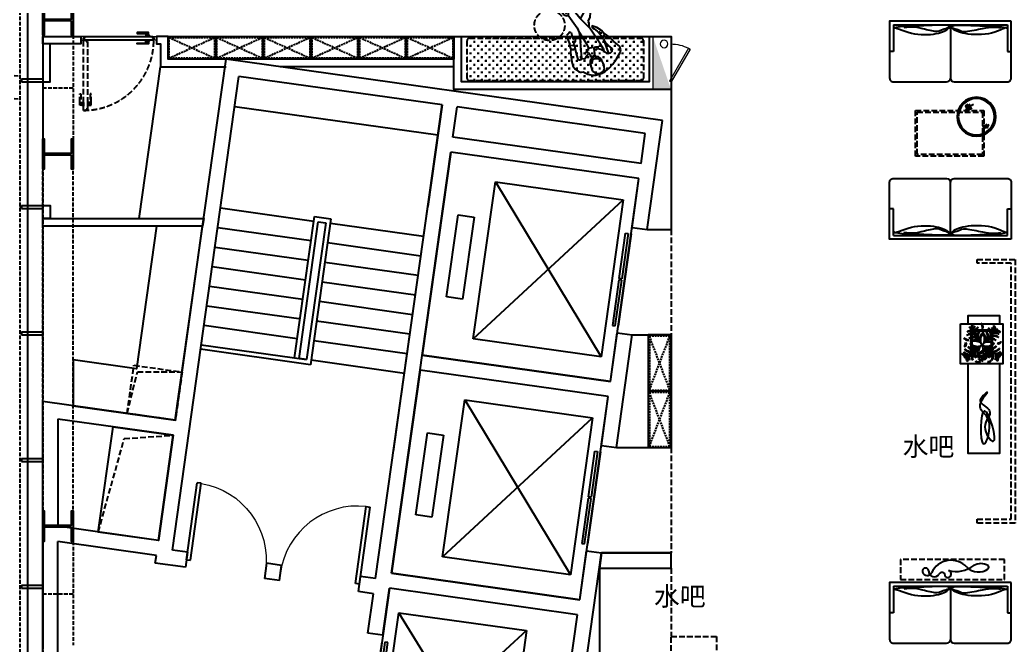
# Model space of a CAD drawing. Header units: millimetres. Extents: x 285006 to 3037698, y -2820855 to 192241.
# Drawn here: x 848456 to 861556, y 102392 to 110625 of the extents above; entities that cross this region are included whole.
import ezdxf
from ezdxf.enums import TextEntityAlignment as Align
from ezdxf.xclip import XClip

# ---------------------------------------------------------------- set-up
doc = ezdxf.new("R2010")
doc.units = ezdxf.units.MM
doc.header["$XCLIPFRAME"] = 2
for name, pattern in [('1#C-6F$0$CONTINOUS', [0]), ('1#C-6F$0$DASHED2', [0.375, 0.25, -0.125]), ('DASH', [0.35, 0.25, -0.1])]:
    doc.linetypes.add(name, pattern=pattern)
for name, color, linetype in [('1#C-6F$0$0-XREF', 7, 'Continuous'), ('1#C-6F$0$A-FLOR-STRS', 13, 'Continuous'), ('1#C-6F$0$A-WALL', 2, 'Continuous'), ('1#C-6F$0$S-W-BEAMLINE', 4, '1#C-6F$0$DASHED2'), ('4玻璃幕墙', 1, 'Continuous'), ('6铝型材', 8, 'Continuous'), ('___', 4, 'Continuous'), ('__附着_A10-J_KJ_2_B_28F_SEN22M3I_设计区$0$A_WALL_BRIK(砌块墙)', 190, 'Continuous'), ('BS-LIFT', 14, 'Continuous'), ('BS-SHORT CABINET', 30, 'Continuous'), ('BS-STAIR', 30, 'Continuous'), ('COLUMN', 160, 'Continuous'), ('DOOR', 60, 'Continuous'), ('DOOR--02', 8, 'Continuous'), ('DS-FINISH', 20, 'Continuous'), ('DS-NOTES', 8, 'Continuous'), ('FF-FIXT--02', 8, 'DASH'), ('FF-FURN', 51, 'Continuous'), ('FF-Plants', 86, 'Continuous'), ('FF-TEXT', 50, 'Continuous'), ('FF1-固定家具(落地、到顶)', 30, 'Continuous'), ('KP5.00 Level 5 Keyplan$0$IFF-ART', 120, 'Continuous'), ('P-活动家具', 51, 'Continuous'), ('WALL', 255, 'Continuous'), ('WALL-地台', 8, 'Continuous')]:
    doc.layers.add(name, color=color, linetype=linetype)
for name, color, linetype, lineweight in [('1#C-6F$0$0XG-X', 1, 'Continuous', 18), ('WALL-1C-6F-1$0$A-WALL-GLAZ', 142, 'Continuous', 18), ('板边洞口-1C-6F$0$A-HOLE', 5, 'Continuous', 25)]:
    doc.layers.add(name, color=color, linetype=linetype, lineweight=lineweight)
doc.styles.add('DIA', font='')
doc.styles.get('DIA').set_extended_font_data('SimSun')

# ---------------------------------------------------------------- blocks, each defined once
blk = doc.blocks.new('1#C-6F$0$$0$A$C613054A8')
for p, q in [((0, 50), (0, 2750)), ((0, 2750), (2500, 2750)), ((2500, 2750), (2500, 50)), ((635, 2444), (635, 356)), ((635, 2444), (2335, 356)), ((635, 356), (2335, 2444)), ((2335, 2444), (635, 2444)), ((2335, 356), (2335, 2444)), ((2424, 1409), (2424, 2014)), ((2424, 2014), (2462, 2014)), ((2462, 2014), (2462, 1409)), ((2500, 786), (2500, 2014)), ((210, 1945), (210, 855)), ((422, 1945), (210, 1945)), ((422, 855), (422, 1945)), ((2462, 1409), (2424, 1409)), ((2424, 1391), (2424, 786)), ((2462, 1391), (2424, 1391)), ((2462, 786), (2462, 1391)), ((210, 855), (422, 855)), ((2424, 786), (2462, 786)), ((635, 356), (2335, 356)), ((2500, 50), (0, 50))]:
    blk.add_line(p, q)
blk = doc.blocks.new('1#C-6F$0$A$C613054A8')
for p, q in [((0, 0), (0, 2650)), ((0, 2650), (2500, 2650)), ((2500, 2650), (2500, 0)), ((635, 2349), (635, 301)), ((635, 2349), (2335, 301)), ((635, 301), (2335, 2349)), ((2335, 2349), (635, 2349)), ((2335, 301), (2335, 2349)), ((210, 1870), (210, 780)), ((422, 1870), (210, 1870)), ((422, 780), (422, 1870)), ((2424, 1334), (2424, 1939)), ((2424, 1939), (2462, 1939)), ((2462, 1939), (2462, 1334)), ((2500, 711), (2500, 1939)), ((2462, 1334), (2424, 1334)), ((2424, 1316), (2424, 711)), ((2462, 1316), (2424, 1316)), ((2462, 711), (2462, 1316)), ((210, 780), (422, 780)), ((2424, 711), (2462, 711)), ((635, 301), (2335, 301)), ((2500, 0), (0, 0))]:
    blk.add_line(p, q)
blk = doc.blocks.new('WALL-1C-6F-1$0$mullion_____')
at = {"layer": '6铝型材'}
for p, q in [((-36798, -1713), (-36798, -1433)), ((-36798, -1433), (-36758, -1433)), ((-36758, -1713), (-36758, -1433)), ((-36798, -1713), (-36758, -1713)), ((-36778, -1713), (-36778, -1733))]:
    blk.add_line(p, q, dxfattribs=at)
blk = doc.blocks.new('WALL-1C-6F-1')
at = {"layer": '4玻璃幕墙'}
blk.add_line((98374985, 18822923), (98374985, 18796566), dxfattribs=at)
at = {"layer": 'WALL-地台', "linetype": 'DASH', "ltscale": 200}
for p, q in [((98374885, 18823023), (98374885, 18796546)), ((98375185, 18822723), (98375185, 18796566))]:
    blk.add_line(p, q, dxfattribs=at)
for points in [[(98353235, 18814639), (98374885, 18811596)], [(98353235, 18814336), (98374885, 18811293)]]:
    blk.add_lwpolyline(points, dxfattribs=at)
at = {"layer": 'WALL-1C-6F-1$0$A-WALL-GLAZ', "lineweight": -3, "rotation": 269.9999995734953}
for p in [(98376618, 18774763), (98376618, 18773097), (98376618, 18771431), (98376618, 18769765), (98376618, 18768098)]:
    blk.add_blockref('WALL-1C-6F-1$0$mullion_____', p, dxfattribs=at)
blk = doc.blocks.new('1#C-6F$0$$TCHSYS$DOOR2D')
for p, q in [((0.45, 0.975), (0.5, 0.975)), ((0.45, 0), (0.45, 0.975)), ((0.5, 0), (0.5, 0.975)), ((0.5, 0), (0.45, 0))]:
    blk.add_line(p, q)
at = {"lineweight": 13}
blk.add_arc((0.475, 0), 0.975, 91.4693, 180, dxfattribs=at)
blk = doc.blocks.new('1#C-6F$0$单出口带卷盘消火栓')
at = {"layer": '1#C-6F$0$0XG-X'}
for p, q in [((368866, -61966), (368866, -61726)), ((368866, -61726), (369566, -61726)), ((369566, -61966), (369566, -61726)), ((369021, -62195), (369454, -61945)), ((369466, -61966), (369454, -61945)), ((368866, -61966), (368966, -61966)), ((368966, -61966), (369466, -61966)), ((369033, -62216), (369466, -61966)), ((369466, -61966), (369566, -61966)), ((369021, -62195), (369034, -62216))]:
    blk.add_line(p, q, dxfattribs=at)
blk.add_circle((368965, -61874), 50, dxfattribs=at)
blk.add_arc((369466, -61966), 500, 180, 207.134, dxfattribs=at)
blk.add_solid([(368866, -61726), (369566, -61966), (369566, -61726)], dxfattribs=at)
blk = doc.blocks.new('1#C-6F$0$A$C13D20D7F')
at = {"layer": '1#C-6F$0$S-W-BEAMLINE', "color": 6, "linetype": '1#C-6F$0$CONTINOUS'}
blk.add_lwpolyline([(380, 200), (20, 200), (20, 13), (0, 13), (0, 413), (20, 413), (20, 225), (380, 225), (380, 413), (400, 413), (400, 13), (380, 13)], close=True, dxfattribs=at)
blk = doc.blocks.new('dfgdergherhre')
at = {"layer": 'WALL-地台', "linetype": 'DASH', "ltscale": 200}
for p, q in [((3268329, 4617160, 0), (3268329, 4621284, 0)), ((3268729, 4617160, 0), (3268729, 4621284, 0)), ((3268329, 4617160, 0), (3268329, 4615794, 0)), ((3268729, 4617160, 0), (3268729, 4615794, 0)), ((3268729, 4616464, 0), (3268329, 4616464, 0)), ((3268329, 4610495, 0), (3268329, 4615794, 0)), ((3268729, 4610495, 0), (3268729, 4615794, 0)), ((3268329, 4610495, 0), (3268329, 4609129, 0)), ((3268729, 4610495, 0), (3268729, 4609129, 0)), ((3268729, 4609799, 0), (3268329, 4609799, 0))]:
    blk.add_line(p, q, dxfattribs=at)
at = {"layer": '1#C-6F$0$0-XREF', "ltscale": 1.5, "rotation": 359.999308722076}
for p in [(3268329, 4617147, 0), (3268329, 4615381, 0), (3268329, 4610482, 0)]:
    blk.add_blockref('1#C-6F$0$A$C13D20D7F', p, dxfattribs=at)
blk = doc.blocks.new('DFHRTHRTH')
at = {"layer": 'COLUMN', "linetype": 'Continuous'}
for p, q in [((3270075, 4612091, 0), (3270743, 4616844, 0)), ((3276487, 4616037, 0), (3270743, 4616844, 0)), ((3270037, 4610380, 0), (3270913, 4616618, 0)), ((3273587, 4616243, 0), (3270913, 4616618, 0)), ((3273587, 4616243, 0), (3270913, 4616618, 0)), ((3272710, 4610004, 0), (3273587, 4616243, 0)), ((3273730, 4615819, 0), (3273785, 4616215, 0)), ((3276261, 4615867, 0), (3273785, 4616215, 0)), ((3276285, 4614601, 0), (3276487, 4616037, 0)), ((3276205, 4615471, 0), (3276261, 4615867, 0)), ((3276205, 4615471, 0), (3273730, 4615819, 0)), ((3272922, 4610075, 0), (3273702, 4615621, 0)), ((3276177, 4615273, 0), (3273702, 4615621, 0)), ((3276087, 4614629, 0), (3276177, 4615273, 0)), ((3276087, 4614629, 0), (3276285, 4614601, 0)), ((3275802, 4612599, 0), (3275892, 4613243, 0)), ((3275892, 4613243, 0), (3276090, 4613215, 0)), ((3275881, 4611729, 0), (3276090, 4613215, 0)), ((3275802, 4612599, 0), (3273326, 4612947, 0)), ((3275774, 4612401, 0), (3273298, 4612749, 0)), ((3268329, 4605671, 0), (3268329, 4612336, 0)), ((3270075, 4612091, 0), (3268329, 4612336, 0)), ((3275683, 4611757, 0), (3275774, 4612401, 0)), ((3270047, 4611893, 0), (3268529, 4612106, 0)), ((3268529, 4612106, 0), (3268529, 4610693, 0)), ((3269852, 4610507, 0), (3270047, 4611893, 0)), ((3275683, 4611757, 0), (3275881, 4611729, 0)), ((3269852, 4610507, 0), (3268529, 4610693, 0)), ((3268529, 4607057, 0), (3268529, 4610491, 0)), ((3269825, 4610308, 0), (3268529, 4610491, 0)), ((3270235, 4610352, 0), (3270037, 4610380, 0)), ((3275398, 4609727, 0), (3275488, 4610371, 0)), ((3275488, 4610371, 0), (3275686, 4610343, 0)), ((3269811, 4610209, 0), (3269825, 4610308, 0)), ((3270235, 4610352, 0), (3270207, 4610154, 0)), ((3275095, 4606134, 0), (3275686, 4610343, 0)), ((3270207, 4610154, 0), (3269811, 4610209, 0)), ((3271274, 4610206, 0), (3271247, 4610008, 0)), ((3271472, 4610178, 0), (3271274, 4610206, 0)), ((3271445, 4609980, 0), (3271472, 4610178, 0)), ((3271445, 4609980, 0), (3271247, 4610008, 0)), ((3272484, 4609834, 0), (3272512, 4610032, 0)), ((3272710, 4610004, 0), (3272512, 4610032, 0)), ((3275398, 4609727, 0), (3272922, 4610075, 0)), ((3272807, 4609258, 0), (3272894, 4609877, 0)), ((3275370, 4609529, 0), (3272894, 4609877, 0)), ((3272682, 4609806, 0), (3272484, 4609834, 0)), ((3272609, 4609286, 0), (3272682, 4609806, 0)), ((3275001, 4606905, 0), (3275370, 4609529, 0)), ((3272807, 4609258, 0), (3272609, 4609286, 0))]:
    blk.add_line(p, q, dxfattribs=at)
blk = doc.blocks.new('*U521')
at = {"layer": 'FF1-固定家具(落地、到顶)', "color": 55, "linetype": 'DASH', "ltscale": 100}
for p, q in [((15, 285), (612, 15)), ((15, 15), (612, 285)), ((627, 0), (627, 300))]:
    blk.add_line(p, q, dxfattribs=at)
at = {"layer": 'FF1-固定家具(落地、到顶)'}
blk.add_lwpolyline([(0, 300), (627, 300), (627, 0), (0, 0)], close=True, dxfattribs=at)
at = {"layer": 'FF1-固定家具(落地、到顶)', "color": 55, "linetype": 'DASH', "ltscale": 100}
blk.add_lwpolyline([(15, 285), (612, 285), (612, 15), (15, 15)], close=True, dxfattribs=at)
blk = doc.blocks.new('A$C2ABA4370')
at = {"color": 8}
blk.add_wipeout([(671, 1032), (702, 979), (717, 925), (736, 785), (733, 736), (758, 678), (749, 668), (777, 596), (798, 536), (780, 523), (776, 513), (764, 505), (757, 489), (752, 482), (736, 501), (723, 496), (698, 596), (689, 592), (675, 557), (667, 557), (662, 570), (664, 632), (693, 658), (680, 676), (650, 806), (621, 897), (590, 896), (575, 874), (600, 565), (610, 492), (640, 423), (736, 287), (774, 242), (796, 252), (829, 237), (860, 203), (855, 190), (889, 146), (928, 122), (943, 94), (949, 57), (914, 40), (870, 51), (822, 107), (804, 136), (749, 171), (686, 183), (603, 283), (590, 295), (539, 199), (517, 34), (476, 0), (433, 8), (411, 41), (421, 90), (446, 149), (456, 182), (449, 198), (457, 272), (483, 329), (471, 350), (471, 416), (457, 431), (300, 666), (261, 726), (243, 760), (259, 772), (244, 777), (192, 807), (175, 801), (242, 619), (256, 596), (258, 579), (279, 567), (297, 550), (287, 536), (303, 524), (322, 505), (330, 493), (349, 472), (393, 438), (418, 423), (406, 420), (430, 407), (427, 397), (353, 421), (283, 465), (251, 509), (239, 507), (207, 533), (166, 560), (103, 626), (18, 700), (0, 748), (12, 788), (67, 880), (121, 959), (172, 1013), (224, 1057), (275, 1086), (366, 1120), (421, 1120), (485, 1103), (551, 1071), (592, 1075), (623, 1064)], dxfattribs=at)
for p, q in [((224, 1057), (172, 1013)), ((275, 1086), (224, 1057)), ((261, 1062), (240, 1032)), ((240, 1032), (244, 991)), ((299, 1086), (261, 1062)), ((366, 1120), (275, 1086)), ((337, 1095), (299, 1086)), ((376, 1090), (337, 1095)), ((421, 1120), (366, 1120)), ((401, 1069), (376, 1090)), ((414, 1051), (401, 1069)), ((424, 1047), (414, 1051)), ((485, 1103), (421, 1120)), ((431, 1013), (424, 1047)), ((551, 1071), (485, 1103)), ((592, 1075), (551, 1071)), ((623, 1064), (592, 1075)), ((671, 1032), (623, 1064)), ((702, 979), (671, 1032)), ((67, 880), (12, 788)), ((121, 959), (67, 880)), ((172, 1013), (121, 959)), ((248, 977), (243, 975)), ((243, 975), (260, 942)), ((244, 991), (248, 977)), ((260, 942), (279, 905)), ((279, 905), (304, 871)), ((322, 877), (300, 888)), ((356, 872), (322, 877)), ((390, 880), (356, 872)), ((411, 893), (390, 880)), ((410, 866), (432, 881)), ((424, 912), (411, 893)), ((436, 895), (411, 875)), ((437, 918), (416, 945)), ((416, 945), (424, 912)), ((452, 954), (431, 1013)), ((432, 881), (450, 908)), ((450, 939), (437, 918)), ((450, 908), (452, 954)), ((535, 876), (513, 871)), ((570, 880), (535, 876)), ((575, 874), (590, 896)), ((600, 565), (575, 874)), ((590, 896), (621, 897)), ((621, 897), (650, 806)), ((717, 925), (702, 979)), ((736, 785), (717, 925)), ((12, 788), (0, 748)), ((0, 748), (18, 700)), ((126, 731), (133, 771)), ((167, 698), (126, 731)), ((133, 771), (159, 796)), ((159, 796), (192, 807)), ((175, 801), (242, 619)), ((192, 807), (244, 777)), ((259, 772), (243, 760)), ((243, 760), (261, 726)), ((244, 777), (259, 772)), ((263, 753), (261, 763)), ((295, 738), (263, 753)), ((343, 726), (295, 738)), ((304, 871), (326, 851)), ((326, 851), (353, 845)), ((364, 854), (342, 855)), ((387, 746), (343, 726)), ((353, 845), (379, 850)), ((379, 850), (399, 836)), ((395, 728), (382, 838)), ((399, 836), (409, 842)), ((409, 842), (410, 866)), ((421, 869), (444, 828)), ((444, 828), (473, 793)), ((499, 770), (469, 722)), ((473, 793), (487, 791)), ((504, 838), (480, 807)), ((482, 747), (515, 750)), ((487, 791), (499, 770)), ((503, 777), (521, 793)), ((513, 871), (504, 838)), ((521, 793), (532, 816)), ((650, 806), (680, 676)), ((733, 736), (736, 785)), ((758, 678), (733, 736)), ((18, 700), (103, 626)), ((103, 626), (166, 560)), ((232, 634), (167, 698)), ((256, 596), (232, 634)), ((258, 579), (256, 596)), ((261, 726), (300, 666)), ((300, 666), (457, 431)), ((370, 701), (321, 704)), ((390, 720), (370, 701)), ((407, 706), (395, 728)), ((469, 722), (407, 706)), ((512, 646), (473, 719)), ((566, 558), (512, 646)), ((664, 632), (662, 570)), ((693, 658), (664, 632)), ((675, 557), (689, 592)), ((680, 676), (693, 658)), ((689, 592), (698, 596)), ((690, 676), (708, 689)), ((698, 596), (723, 496)), ((708, 689), (750, 682)), ((749, 668), (758, 678)), ((777, 596), (749, 668)), ((798, 536), (777, 596)), ((166, 560), (207, 533)), ((207, 533), (239, 507)), ((239, 507), (251, 509)), ((246, 534), (260, 550)), ((247, 513), (246, 534)), ((251, 509), (283, 465)), ((279, 567), (258, 579)), ((260, 550), (283, 552)), ((297, 550), (279, 567)), ((297, 496), (279, 496)), ((283, 465), (353, 421)), ((287, 536), (297, 550)), ((303, 524), (287, 536)), ((314, 485), (297, 496)), ((322, 505), (303, 524)), ((325, 480), (314, 485)), ((330, 493), (322, 505)), ((329, 489), (325, 480)), ((349, 472), (330, 493)), ((393, 438), (349, 472)), ((418, 423), (393, 438)), ((610, 487), (566, 558)), ((610, 492), (600, 565)), ((640, 423), (610, 492)), ((662, 570), (667, 557)), ((667, 557), (675, 557)), ((723, 496), (736, 501)), ((736, 501), (752, 482)), ((752, 482), (757, 489)), ((757, 489), (764, 505)), ((764, 505), (776, 513)), ((776, 513), (780, 523)), ((780, 523), (798, 536)), ((353, 421), (427, 397)), ((406, 420), (418, 423)), ((430, 407), (406, 420)), ((427, 397), (430, 407)), ((457, 431), (533, 353)), ((457, 272), (483, 329)), ((471, 350), (471, 416)), ((483, 329), (471, 350)), ((533, 353), (603, 283)), ((590, 295), (537, 196)), ((736, 287), (640, 423)), ((421, 90), (446, 149)), ((446, 149), (456, 182)), ((449, 198), (457, 272)), ((466, 160), (449, 198)), ((485, 152), (466, 160)), ((513, 154), (485, 152)), ((537, 196), (513, 154)), ((539, 199), (517, 34)), ((603, 283), (686, 183)), ((686, 183), (749, 171)), ((774, 242), (736, 287)), ((749, 171), (804, 136)), ((763, 182), (774, 211)), ((774, 211), (772, 234)), ((796, 252), (774, 242)), ((811, 205), (793, 216)), ((829, 237), (796, 252)), ((822, 186), (811, 205)), ((811, 126), (825, 156)), ((825, 156), (822, 186)), ((860, 203), (829, 237)), ((855, 190), (860, 203)), ((889, 146), (855, 190)), ((928, 122), (889, 146)), ((411, 41), (421, 90)), ((433, 8), (411, 41)), ((476, 0), (433, 8)), ((517, 34), (476, 0)), ((804, 136), (822, 107)), ((822, 107), (870, 51)), ((870, 51), (913, 40)), ((914, 40), (949, 57)), ((943, 94), (928, 122)), ((949, 57), (943, 94))]:
    blk.add_line(p, q, dxfattribs=at)
blk = doc.blocks.new('*U514')
at = {"layer": 'FF1-固定家具(落地、到顶)', "color": 55, "linetype": 'DASH', "ltscale": 100}
for p, q in [((15, 285), (727, 15)), ((15, 15), (727, 285)), ((743, 0), (743, 300))]:
    blk.add_line(p, q, dxfattribs=at)
at = {"layer": 'FF1-固定家具(落地、到顶)'}
blk.add_lwpolyline([(0, 300), (743, 300), (743, 0), (0, 0)], close=True, dxfattribs=at)
at = {"layer": 'FF1-固定家具(落地、到顶)', "color": 55, "linetype": 'DASH', "ltscale": 100}
blk.add_lwpolyline([(15, 285), (727, 285), (727, 15), (15, 15)], close=True, dxfattribs=at)
blk = doc.blocks.new('*U513')
at = {"layer": 'FF1-固定家具(落地、到顶)', "color": 55, "linetype": 'DASH', "ltscale": 100}
for p, q in [((15, 285), (727, 15)), ((15, 15), (727, 285)), ((743, 0), (743, 300))]:
    blk.add_line(p, q, dxfattribs=at)
at = {"layer": 'FF1-固定家具(落地、到顶)'}
blk.add_lwpolyline([(0, 300), (743, 300), (743, 0), (0, 0)], close=True, dxfattribs=at)
at = {"layer": 'FF1-固定家具(落地、到顶)', "color": 55, "linetype": 'DASH', "ltscale": 100}
blk.add_lwpolyline([(15, 285), (727, 285), (727, 15), (15, 15)], close=True, dxfattribs=at)
blk = doc.blocks.new('SHAFABV')
at = {"linetype": 'Continuous'}
for p, q in [((-400, 750), (-400, 800)), ((-50, 750), (-400, 750)), ((-50, -750), (-50, 750)), ((-50, 0), (-750, 0)), ((-50, -750), (-400, -750)), ((-400, -750), (-400, -800))]:
    blk.add_line(p, q, dxfattribs=at)
blk.add_lwpolyline([(0, 800), (0, -800), (-750, -800, -0.414214), (-800, -750), (-800, -50, -0.414117), (-750, 0, -0.414117), (-800, 50), (-800, 750, -0.414214), (-750, 800), (0, 800)], format="xyb", dxfattribs=at)
at = {"color": 57, "linetype": 'Continuous'}
for points, knots in [([(-97, 751), (-70, 736), (-186, 575), (-182, 177), (-109, 24), (-36, -7), (-72, 482), (-54, 510), (-79, 714), (-96, 748)], [0, 0, 0, 0, 250.67306, 495.616381, 704.469221, 781.08467, 1090.103246, 1266.389433, 1378.983505, 1378.983505, 1378.983505, 1378.983505]), ([(-86, 19), (-86, 19), (-122, 128), (-152, 176), (-72, 512), (-79, 597), (-86, 653), (-88, 662)], [109.74421, 109.74421, 109.74421, 109.74421, 150.4451, 231.615258, 315.928359, 459.045533, 485.485253, 485.485253, 485.485253, 485.485253]), ([(-97, -751), (-70, -736), (-186, -525), (-182, -177), (-109, -24), (-36, 7), (-72, -432), (-54, -460), (-79, -714), (-96, -748)], [0, 0, 0, 0, 250.67306, 495.616381, 704.469221, 781.08467, 1090.103246, 1266.389433, 1378.983505, 1378.983505, 1378.983505, 1378.983505]), ([(-86, -19), (-86, -19), (-122, -128), (-152, -176), (-72, -462), (-79, -497), (-86, -603), (-88, -612)], [109.74421, 109.74421, 109.74421, 109.74421, 150.4451, 231.615258, 315.928359, 459.045533, 485.485253, 485.485253, 485.485253, 485.485253])]:
    blk.add_open_spline(points, degree=3, knots=knots, dxfattribs=at)
blk = doc.blocks.new('A$C475E2F5D')
at = {"layer": 'FF-Plants', "color": 8}
for p in [(-548, 756), (649, 671), (-756, -548), (773, -523)]:
    blk.add_line(p, (0, 0), dxfattribs=at)
for centre, major_axis, start_param, end_param in [((-266, 662), (-152, 152), 5.957007, 7.0624), ((24, 561), (-343, 343), 0.131883, 0.643318), ((-163, 720), (-152, 152), 3.791303, 4.896696), ((-464, 660), (-343, 343), 3.9272, 4.438635), ((-454, 167), (-211, 211), 4.994864, 6.219121), ((-472, -76), (-354, 354), 5.101718, 5.863822), ((-488, 378), (-152, 152), 5.187566, 6.29296), ((-482, 71), (-343, 343), 5.323463, 5.834898), ((-207, 582), (-152, 152), 5.957007, 7.0624), ((82, 480), (-343, 343), 0.131883, 0.643318), ((-17, 484), (-211, 211), 6.030845, 7.255103), ((219, 425), (-354, 354), 0.102959, 0.865064), ((82, 346), (-211, 211), 6.030845, 7.255103), ((319, 288), (-354, 354), 0.102959, 0.865064), ((182, 240), (-206, 206), 5.887015, 7.635986), ((370, 186), (-311, 311), 6.243879, 7.317629), ((-146, 263), (-206, 206), 3.217718, 4.966688), ((-340, 236), (-311, 311), 3.536075, 4.609824), ((-33, 354), (-211, 211), 3.5986, 4.822858), ((-275, 330), (-354, 354), 3.705454, 4.467559), ((86, 476), (-211, 211), 3.5986, 4.822858), ((-157, 452), (-354, 354), 3.705454, 4.467559), ((473, 101), (-211, 211), 4.634582, 5.85884), ((287, 546), (-152, 152), 3.791303, 4.896696), ((-14, 487), (-343, 343), 3.9272, 4.438635), ((487, 2), (-343, 343), 5.018805, 5.53024), ((58, 561), (-343, 343), 3.9272, 4.438635), ((359, 620), (-152, 152), 3.791303, 4.896696), ((537, 305), (-152, 152), 4.560744, 5.666137), ((558, 76), (-343, 343), 5.018805, 5.53024), ((608, 379), (-152, 152), 4.560744, 5.666137), ((-572, 390), (-152, 152), 1.244618, 2.350011), ((-470, 679), (-343, 343), 1.702679, 2.214114), ((-760, 30), (-75.9, 75.9), 2.455289, 4.532327), ((-924, 70), (-165, 165), 3.238523, 3.999358), ((-355, 30), (-211, 211), 4.994864, 6.219121), ((-373, -213), (-354, 354), 5.101718, 5.863822), ((-240, 182), (-206, 206), 1.174626, 2.923597), ((-186, 370), (-311, 311), 1.53149, 2.60524), ((-285, -98), (-206, 206), 4.613981, 6.362952), ((-292, -294), (-311, 311), 4.932338, 6.006088), ((247, -332), (-311, 311), 4.847615, 5.921365), ((268, -138), (-206, 206), 4.490752, 6.239722), ((174, 376), (-311, 311), 2.139811, 3.213561), ((234, 190), (-206, 206), 1.821454, 3.570425), ((339, -264), (-354, 354), 4.989881, 5.751986), ((355, -21), (-211, 211), 4.634582, 5.85884), ((457, -142), (-354, 354), 4.989881, 5.751986), ((691, 151), (-75.9, 75.9), 1.78352, 3.860558), ((646, 313), (-165, 165), 2.316489, 3.077324), ((-562, 23), (-343, 343), 1.702679, 2.214114), ((-664, -267), (-152, 152), 1.244618, 2.350011), ((-480, 82), (-343, 343), 1.702679, 2.214114), ((-582, -207), (-152, 152), 1.244618, 2.350011), ((-425, 219), (-354, 354), 1.673755, 2.43586), ((-484, -17), (-211, 211), 1.318456, 2.542714), ((-346, 82), (-211, 211), 1.318456, 2.542714), ((-288, 319), (-354, 354), 1.673755, 2.43586), ((-71, -482), (-343, 343), 0.611074, 1.122509), ((-167, -454), (-211, 211), 0.282475, 1.506732), ((76, -472), (-354, 354), 0.389329, 1.151433), ((-30, -355), (-211, 211), 0.282475, 1.506732), ((213, -373), (-354, 354), 0.389329, 1.151433), ((-458, 379), (-566, 548), 2.650475, 3.047333), ((-161, -137), (-171, 171), 2.12177, 3.481723), ((-80, -389), (-101, 101), 1.430462, 3.8757), ((-122, -253), (-165, 165), 2.039219, 3.266943), ((98, -285), (-206, 206), 6.184777, 7.933748), ((294, -292), (-311, 311), 0.219949, 1.293699), ((-944, -352), (-724, 701), 3.548973, 4.267722), ((61, -75), (-103, 103), 2.308482, 3.673847), ((105, -150), (-74.3, 74.3), 1.846695, 4.305901), ((111, -278), (-115, 115), 2.033872, 3.769024), ((-19, 62), (-330, 330), 2.531452, 3.0257), ((-284, -301), (-311, 311), 3.451352, 4.525102), ((-89, -288), (-206, 206), 3.094488, 4.843459), ((277, 328), (-354, 354), 2.309191, 3.071295), ((-201, -379), (-354, 354), 3.593618, 4.355722), ((41, -353), (-211, 211), 3.238318, 4.462576), ((343, 94), (-211, 211), 2.202337, 3.426595), ((418, 233), (-354, 354), 2.309191, 3.071295), ((-61, -474), (-354, 354), 3.593618, 4.355722), ((182, -449), (-211, 211), 3.238318, 4.462576), ((484, -2), (-211, 211), 2.202337, 3.426595), ((87, -479), (-343, 343), 3.622541, 4.133977), ((394, -476), (-152, 152), 3.16448, 4.269873), ((477, 98), (-343, 343), 2.530936, 3.042372), ((588, -188), (-152, 152), 2.39504, 3.500433), ((561, 41), (-343, 343), 2.530936, 3.042372), ((672, -245), (-152, 152), 2.39504, 3.500433), ((-460, -548), (-152, 152), 0.475177, 1.580571), ((-154, -541), (-343, 343), 0.611074, 1.122509), ((-378, -488), (-152, 152), 0.475177, 1.580571), ((-167, -656), (-75.2, 75.2), 1.01373, 3.383809), ((-169, -570), (-106, 106), 1.61062, 3.067437), ((-64, -461), (-106, 106), 1.61062, 3.067437), ((-61, -546), (-75.2, 75.2), 1.01373, 3.383809), ((90, -504), (-75.9, 75.9), 1.78352, 3.860558), ((45, -342), (-165, 165), 2.316489, 3.077324), ((274, -633), (-75.9, 75.9), 1.78352, 3.860558), ((229, -471), (-165, 165), 2.316489, 3.077324), ((171, -536), (-343, 343), 3.622541, 4.133977), ((477, -532), (-152, 152), 3.16448, 4.269873)]:
    blk.add_ellipse(centre, major_axis=major_axis, ratio=1, start_param=start_param, end_param=end_param, dxfattribs=at)
blk = doc.blocks.new('A$C44D56E21')
at = {"layer": 'FF-FURN', "ltscale": 100, "elevation": 0}
for points in [[(108, 103), (0, 103), (0, 512), (108, 512)], [(635, 512), (1814, 512), (1814, 103), (635, 103)]]:
    blk.add_lwpolyline(points, dxfattribs=at)
at = {"layer": 'P-活动家具', "color": 8, "linetype": 'ByBlock', "ltscale": 300}
blk.add_spline([(1007, 354, 0), (1223, 263, 0), (1366, 368, 0), (1687, 303, 0), (1253, 317, 0), (1655, 432, 0), (1465, 322, 0), (1252, 383, 0), (1127, 261, 0), (1007, 354, 0)], degree=3, dxfattribs=at)
at = {"color": 250}
blk.add_wipeout([(539, 137), (539, 421), (193, 421), (193, 137)], dxfattribs=at).translate(0, 0, 0).dxf.layer = 'FF-FURN'
at = {"layer": 'FF-FURN', "ltscale": 100, "elevation": 0}
blk.add_lwpolyline([(108, 0), (108, 558), (635, 558), (635, 0)], close=True, dxfattribs=at)
at = {"layer": 'FF-FURN', "color": 53, "linetype": 'ByBlock'}
blk.add_lwpolyline([(193, 421), (193, 137), (539, 137), (539, 421)], close=True, dxfattribs=at)
at = {"layer": 'FF-FURN', "color": 59, "linetype": 'ByBlock'}
blk.add_lwpolyline([(206, 407), (206, 151), (526, 151), (526, 407)], close=True, dxfattribs=at)
at = {"layer": 'FF-Plants', "xscale": 0.3150000000023283, "yscale": 0.3150000000023283, "zscale": 0.3150000000023283, "rotation": 90}
blk.add_blockref('A$C475E2F5D', (383, 285), dxfattribs=at)
blk = doc.blocks.new('餐桌')
at = {"color": 8, "linetype": 'Continuous'}
for p, q in [((28733, 43804), (28789, 43905)), ((28738, 43848), (28768, 43902)), ((28738, 43731), (28826, 43889)), ((28760, 43814), (28797, 43881)), ((28788, 43780), (28863, 43914)), ((28813, 43767), (28850, 43834)), ((29149, 43455), (29201, 43548)), ((29151, 43409), (29198, 43494)), ((29183, 43428), (29236, 43521)), ((29205, 43434), (29225, 43469))]:
    blk.add_line(p, q, dxfattribs=at)
blk.add_circle((28987, 43673), 400)
blk.add_circle((28987, 43673), 373, dxfattribs=at)
blk = doc.blocks.new('M--900')
at = {"layer": 'DOOR'}
blk.add_lwpolyline([(-962, 50), (-38, 50), (-38, 18), (-53, 18), (-53, 0), (-947, 0), (-947, 18), (-962, 18), (-962, 50)], dxfattribs=at)
at = {"layer": 'DOOR--02', "linetype": 'DASH', "ltscale": 300}
for p, q in [((-136, 869), (-136, 755)), ((10, 869), (10, 755))]:
    blk.add_line(p, q, dxfattribs=at)
at = {"layer": 'DOOR--02'}
for p, q in [((-857, 98), (-743, 98)), ((-857, -48), (-743, -48))]:
    blk.add_line(p, q, dxfattribs=at)
at = {"layer": 'DOOR--02', "linetype": 'DASH', "ltscale": 300}
for points in [[(-88, 869), (-88, 919), (-98, 919), (-98, 869), (-88, 869)], [(-38, 974), (-38, 50), (-70, 50), (-70, 65), (-88, 65), (-88, 959), (-70, 959), (-70, 974), (-38, 974)], [(-38, 919), (-38, 919)], [(-38, 869), (-38, 919), (-28, 919), (-28, 869), (-38, 869)], [(-100, 870), (-100, 904), (-138, 904), (-138, 861)], [(-138, 904), (-126, 895), (-126, 869)], [(-138, 869), (-138, 755), (-126, 755), (-126, 869)], [(-128, 869), (-138, 869)], [(-128, 869), (-100, 869), (-100, 869)], [(-98, 902), (-88, 902)], [(-98, 885), (-88, 885)], [(-28, 902), (-38, 902)], [(-28, 885), (-38, 885)], [(-26, 870), (-26, 904), (12, 904), (12, 861)], [(2, 869), (-26, 869), (-26, 869)], [(12, 904), (0, 895), (0, 869)], [(12, 869), (12, 755), (0, 755), (0, 869)], [(2, 869), (12, 869)]]:
    blk.add_lwpolyline(points, dxfattribs=at)
for points in [[(-100, 904), (-100, 869), (-98, 869), (-98, 904)], [(-26, 904), (-26, 869), (-28, 869), (-28, 904)]]:
    blk.add_lwpolyline(points, close=True, dxfattribs=at)
at = {"layer": 'DOOR--02'}
for points in [[(-857, 50), (-907, 50), (-907, 60), (-857, 60), (-857, 50)], [(-907, 50), (-907, 50)], [(-858, 62), (-892, 62), (-892, 100), (-849, 100)], [(-857, 100), (-743, 100), (-743, 88), (-857, 88)], [(-857, 90), (-857, 100)], [(-857, 90), (-857, 62), (-857, 62)], [(-857, 0), (-907, 0), (-907, -10), (-857, -10), (-857, 0)], [(-858, -12), (-892, -12), (-892, -50), (-849, -50)], [(-857, -40), (-857, -12), (-857, -12)], [(-857, -50), (-743, -50), (-743, -38), (-857, -38)], [(-857, -40), (-857, -50)]]:
    blk.add_lwpolyline(points, dxfattribs=at)
at = {"layer": 'DOOR--02', "ltscale": 0.1}
for points in [[(-892, 100), (-883, 88), (-857, 88)], [(-890, 60), (-890, 50)], [(-873, 60), (-873, 50)], [(-892, -50), (-883, -38), (-857, -38)], [(-890, -10), (-890, 0)], [(-873, -10), (-873, 0)]]:
    blk.add_lwpolyline(points, dxfattribs=at)
at = {"layer": 'DOOR--02'}
for points in [[(-892, 62), (-857, 62), (-857, 60), (-892, 60)], [(-892, -12), (-857, -12), (-857, -10), (-892, -10)]]:
    blk.add_lwpolyline(points, close=True, dxfattribs=at)
at = {"layer": 'DOOR--02', "linetype": 'DASH', "ltscale": 300}
blk.add_arc((-38, 50), 924, 90, 181.9847, dxfattribs=at)
at = {"layer": 'DS-FINISH', "linetype": 'Continuous', "lineweight": 0, "ltscale": 1000}
for points in [[(-965, 15), (-950, 15), (-950, 0), (-1000, 0), (-1000, 50), (-965, 50)], [(-35, 15), (-50, 15), (-50, 0), (0, 0), (0, 50), (-35, 50)]]:
    blk.add_lwpolyline(points, close=True, dxfattribs=at)
blk = doc.blocks.new('*U476')
blk.add_blockref('M--900', (0, 0))
blk = doc.blocks.new('*U535')
at = {"layer": 'FF1-固定家具(落地、到顶)', "color": 55, "linetype": 'DASH', "ltscale": 100}
for p, q in [((15, 285), (612, 15)), ((15, 15), (612, 285)), ((627, 0), (627, 300))]:
    blk.add_line(p, q, dxfattribs=at)
at = {"layer": 'FF1-固定家具(落地、到顶)'}
blk.add_lwpolyline([(0, 300), (627, 300), (627, 0), (0, 0)], close=True, dxfattribs=at)
at = {"layer": 'FF1-固定家具(落地、到顶)', "color": 55, "linetype": 'DASH', "ltscale": 100}
blk.add_lwpolyline([(15, 285), (612, 285), (612, 15), (15, 15)], close=True, dxfattribs=at)
blk = doc.blocks.new('*U536')
at = {"layer": 'FF1-固定家具(落地、到顶)', "color": 55, "linetype": 'DASH', "ltscale": 100}
for p, q in [((15, 285), (612, 15)), ((15, 15), (612, 285)), ((627, 0), (627, 300))]:
    blk.add_line(p, q, dxfattribs=at)
at = {"layer": 'FF1-固定家具(落地、到顶)'}
blk.add_lwpolyline([(0, 300), (627, 300), (627, 0), (0, 0)], close=True, dxfattribs=at)
at = {"layer": 'FF1-固定家具(落地、到顶)', "color": 55, "linetype": 'DASH', "ltscale": 100}
blk.add_lwpolyline([(15, 285), (612, 285), (612, 15), (15, 15)], close=True, dxfattribs=at)
blk = doc.blocks.new('*U532')
at = {"layer": 'FF1-固定家具(落地、到顶)', "color": 55, "linetype": 'DASH', "ltscale": 100}
for p, q in [((15, 285), (612, 15)), ((15, 15), (612, 285)), ((627, 0), (627, 300))]:
    blk.add_line(p, q, dxfattribs=at)
at = {"layer": 'FF1-固定家具(落地、到顶)'}
blk.add_lwpolyline([(0, 300), (627, 300), (627, 0), (0, 0)], close=True, dxfattribs=at)
at = {"layer": 'FF1-固定家具(落地、到顶)', "color": 55, "linetype": 'DASH', "ltscale": 100}
blk.add_lwpolyline([(15, 285), (612, 285), (612, 15), (15, 15)], close=True, dxfattribs=at)
blk = doc.blocks.new('*U533')
at = {"layer": 'FF1-固定家具(落地、到顶)', "color": 55, "linetype": 'DASH', "ltscale": 100}
for p, q in [((15, 285), (612, 15)), ((15, 15), (612, 285)), ((627, 0), (627, 300))]:
    blk.add_line(p, q, dxfattribs=at)
at = {"layer": 'FF1-固定家具(落地、到顶)'}
blk.add_lwpolyline([(0, 300), (627, 300), (627, 0), (0, 0)], close=True, dxfattribs=at)
at = {"layer": 'FF1-固定家具(落地、到顶)', "color": 55, "linetype": 'DASH', "ltscale": 100}
blk.add_lwpolyline([(15, 285), (612, 285), (612, 15), (15, 15)], close=True, dxfattribs=at)
blk = doc.blocks.new('*U534')
at = {"layer": 'FF1-固定家具(落地、到顶)', "color": 55, "linetype": 'DASH', "ltscale": 100}
for p, q in [((15, 285), (612, 15)), ((15, 15), (612, 285)), ((627, 0), (627, 300))]:
    blk.add_line(p, q, dxfattribs=at)
at = {"layer": 'FF1-固定家具(落地、到顶)'}
blk.add_lwpolyline([(0, 300), (627, 300), (627, 0), (0, 0)], close=True, dxfattribs=at)
at = {"layer": 'FF1-固定家具(落地、到顶)', "color": 55, "linetype": 'DASH', "ltscale": 100}
blk.add_lwpolyline([(15, 285), (612, 285), (612, 15), (15, 15)], close=True, dxfattribs=at)

msp = doc.modelspace()

# ---------------------------------------------------------------- linework, layer by layer
at = {"layer": '1#C-6F$0$A-FLOR-STRS'}
for p, q in [((854013.8, 109506, 0), (853825.9, 108169.2, 0)), ((853474.1, 105666.2, 0), (853825.9, 108169.2, 0)), ((853372.2, 104940.9, 0), (853474.7, 105670.7, 0))]:
    msp.add_line(p, q, dxfattribs=at)
at = {"layer": '___', "elevation": 0}
for points in [[(850024.6, 108007.7), (850305.7, 110007.7)], [(849155.8, 106149.5), (849155.8, 105543.6), (850501.8, 105354.5), (850860.6, 107907.7), (850254.7, 107907.7), (849991.1, 106032.1), (849155.8, 106149.5)]]:
    msp.add_lwpolyline(points, dxfattribs=at)
at = {"layer": '__附着_A10-J_KJ_2_B_28F_SEN22M3I_设计区$0$A_WALL_BRIK(砌块墙)', "ltscale": 0.01, "elevation": 0}
msp.add_lwpolyline([(856113.1, 103606.4), (857026.9, 103606.4)], dxfattribs=at)
at = {"layer": 'BS-SHORT CABINET', "elevation": 0}
for points in [[(857026.9, 110407.7), (857026.9, 107864.6)], [(854168.2, 110107.7), (851169.9, 110107.7)], [(854168.2, 110007.7), (851881.8, 110007.7)], [(856711.6, 107864.6), (857026.9, 107864.6)], [(856516.7, 106478.2), (857026.9, 106478.2)], [(857026.9, 106478.2), (857026.9, 104992.8)], [(856308, 104992.8), (857026.9, 104992.8)], [(856085, 103406.4), (856084.9, 97785.5)]]:
    msp.add_lwpolyline(points, dxfattribs=at)
msp.add_lwpolyline([(856085, 103406.4), (857026.9, 103406.4), (857026.9, 103606.4), (856112.7, 103606.4)], close=True, dxfattribs=at)
at = {"layer": 'BS-STAIR'}
for p, q in [((851096.5, 108148.9, 0), (852324.4, 107976.3, 0)), ((852071.1, 106174, 0), (852332.8, 108035.7, 0)), ((852130.5, 106165.6, 0), (852383.9, 107967.9, 0)), ((852130.5, 106165.6, 0), (852383.9, 107967.9, 0)), ((852482.9, 107954, 0), (852229.6, 106151.7, 0)), ((852482.9, 107954, 0), (852229.6, 106151.7, 0)), ((852550.6, 108005.1, 0), (852280.6, 106084, 0)), ((852332.8, 108035.7, 0), (852550.6, 108005.1, 0)), ((852383.9, 107967.9, 0), (852482.9, 107954, 0)), ((852383.9, 107967.9, 0), (852482.9, 107954, 0)), ((851060.3, 107891.4, 0), (852288.2, 107718.8, 0)), ((853770.2, 107773.1, 0), (852542.3, 107945.7, 0)), ((853734, 107515.6, 0), (852506.1, 107688.2, 0)), ((851024.1, 107633.9, 0), (852252.1, 107461.3, 0)), ((853697.8, 107258.1, 0), (852469.9, 107430.7, 0)), ((850987.9, 107376.5, 0), (852215.9, 107203.9, 0)), ((853661.7, 107000.7, 0), (852433.7, 107173.3, 0)), ((850951.8, 107119, 0), (852179.7, 106946.4, 0)), ((853625.5, 106743.2, 0), (852397.5, 106915.8, 0)), ((850915.6, 106861.5, 0), (852129.1, 106691, 0)), ((853589.3, 106485.7, 0), (852361.4, 106658.3, 0)), ((850879.4, 106604.1, 0), (852107.3, 106431.5, 0)), ((853553.1, 106228.3, 0), (852325.2, 106400.8, 0)), ((852280.6, 106084, 0), (850834.8, 106287.2, 0)), ((850843.2, 106346.6, 0), (852229.6, 106151.7, 0)), ((852229.6, 106151.7, 0), (852130.5, 106165.6, 0)), ((853516.9, 105970.8, 0), (852289, 106143.4, 0))]:
    msp.add_line(p, q, dxfattribs=at)
at = {"layer": 'BS-STAIR', "elevation": 0}
msp.add_lwpolyline([(851284.4, 109485.7), (853958.1, 109109.9)], dxfattribs=at)
msp.add_lwpolyline([(852829, 105746.9, 0, 0, 0), (853203.5, 108411.2, 0, 0, 0), (851817.1, 108606, 0, 0, 0), (851538.1, 106620.5, 80, 0, 0), (851496.3, 106323.5, 0, 0, 0)], format="xyseb", dxfattribs=at)
at = {"layer": 'DS-NOTES', "linetype": 'DASH', "ltscale": 300, "elevation": 0}
for points in [[(857026.9, 107864.6), (857026.9, 106478.2)], [(849868, 105443.5), (850002.2, 105992.7), (850590.9, 105988.2)], [(849486.9, 103881.4), (849829, 105110.9), (850473.9, 105156.4)], [(857026.9, 104992.8), (857026.9, 103606.4)], [(857026.9, 103406.4), (857026.9, 102506.4)]]:
    msp.add_lwpolyline(points, dxfattribs=at)
msp.add_lwpolyline([(849957.1, 106077.3), (850590.9, 105988.2), (850501.8, 105354.5), (849868, 105443.5)], close=True, dxfattribs=at)
at = {"layer": 'FF-FURN', "linetype": 'DASH', "ltscale": 300}
for points in [[(861145.7, 109430.7), (861145.7, 108830.7), (860245.7, 108830.7), (860245.7, 109430.7)], [(861125.7, 109410.7), (861125.7, 108850.7), (860265.7, 108850.7), (860265.7, 109410.7)], [(861055.8, 107421.4), (861055.8, 107471.4), (861555.8, 107471.4), (861555.8, 103999.6), (861055.8, 103999.6), (861055.8, 104049.6), (861505.8, 104049.6), (861505.8, 107421.4)], [(860048.9, 103256.9), (861416.3, 103256.9), (861416.3, 103521.8), (860048.9, 103521.8)]]:
    msp.add_lwpolyline(points, close=True, dxfattribs=at)
at = {"layer": 'FF-FURN', "linetype": 'DASH', "ltscale": 300, "elevation": 0}
msp.add_lwpolyline([(857026.9, 102506.4), (857626.9, 102506.4), (857626.9, 99585.5), (857026.9, 99585.5)], close=True, dxfattribs=at)
at = {"layer": 'FF-FURN', "linetype": 'DASH', "ltscale": 300}
msp.add_circle((855427.2, 110553.2), 200, dxfattribs=at)
at = {"layer": 'KP5.00 Level 5 Keyplan$0$IFF-ART', "color": 8}
for centre, radius, start, end in [((860714.2, 103225.3), 284.4, 43.22051, 154.88891), ((860377.2, 103366.7), 41.3, 359.32669, 196.48204), ((860491, 103365.3), 72.5, 179.32669, 329.04563), ((860666.6, 103330), 46.8, 229.62582, 74.70906), ((860779.8, 103741.3), 379.8, 254.60364, 307.56149), ((861073.1, 103562.5), 208, 223.22051, 307.56149), ((861105.6, 103276.5), 188.9, 60.05745, 119.94255), ((861183.5, 103418.9), 26.9, 307.56149, 52.43851), ((860398.9, 103373.1), 63.8, 196.48204, 334.88891), ((860592.1, 103304.7), 45.4, 346.83276, 149.04563)]:
    msp.add_arc(centre, radius, start, end, dxfattribs=at)
at = {"layer": 'WALL', "elevation": 0}
for points in [[(848756.1, 110307.6), (848755.7, 109808.5), (848855.7, 109808.5), (848855.7, 110307.6)], [(848756.1, 110407.6), (849255.7, 110407.6), (849255.7, 110307.6), (848756.1, 110307.6)], [(848756.1, 108007.7), (848755.8, 108182.3), (848855.8, 108182.3), (848855.8, 108007.7)], [(848755.8, 108007.7), (850874.7, 108007.7), (850860.6, 107907.7), (848755.8, 107907.7)]]:
    msp.add_lwpolyline(points, close=True, dxfattribs=at)
msp.add_lwpolyline([(851169.9, 110107.7), (850405.7, 110107.7), (850405.7, 110407.7), (850255.7, 110407.7), (850255.7, 110307.7), (850305.7, 110307.7), (850305.7, 110007.7), (851169.9, 110007.7)], dxfattribs=at)
at = {"layer": '板边洞口-1C-6F$0$A-HOLE', "linetype": 'Continuous', "ltscale": 1.5, "elevation": 0}
msp.add_lwpolyline([(849681.7, 105267.7), (850473.9, 105156.4), (850279.1, 103770), (849486.9, 103881.4)], close=True, dxfattribs=at)

# ---------------------------------------------------------------- block references
for name, p in [('*U521', (850405.7, 110107.6, 0)), ('*U535', (851032.8, 110107.6, 0)), ('*U536', (851659.9, 110107.6, 0)), ('*U532', (852287, 110107.6, 0)), ('*U533', (852914, 110107.6, 0)), ('*U534', (853541.1, 110107.6, 0))]:
    msp.add_blockref(name, p)
at = {"xscale": -1, "rotation": 270}
for name, p in [('*U513', (856726.9, 105735.5, 0)), ('*U514', (856726.9, 104992.8, 0))]:
    msp.add_blockref(name, p, dxfattribs=at)
at = {"layer": '1#C-6F$0$0-XREF', "ltscale": 1.5}
ref = msp.add_blockref('WALL-1C-6F-1', (-97526656.2, -18700526.1, 0), dxfattribs=dict(at, rotation=359.999308722076))
XClip(ref).set_block_clipping_path([(98372385.8231538981, 18767467.007476639), (98391135.4026873261, 18767467.2336917371), (98391134.7242774069, 18823696.4636914618), (98372385.144743979, 18823696.2374763638)])
at = {"layer": '1#C-6F$0$0XG-X', "xscale": -1, "rotation": 90.00069127831203}
msp.add_blockref('1#C-6F$0$单出口带卷盘消火栓', (795056, 479273.2, 0), dxfattribs=at)
at = {"layer": '1#C-6F$0$A-WALL'}
msp.add_blockref('DFHRTHRTH', (-2419573.4, -4506736.5), dxfattribs=at)
at = {"layer": '__附着_A10-J_KJ_2_B_28F_SEN22M3I_设计区$0$A_WALL_BRIK(砌块墙)'}
msp.add_blockref('dfgdergherhre', (-2419573.4, -4506736.5), dxfattribs=at)
at = {"layer": 'BS-LIFT', "extrusion": (-5.84819e-16, -4.16084e-15, -1), "zscale": -0.9999999999999973, "rotation": 188.0006920480634}
for p in [(-854135.3, 108933.6, 0), (-853731.7, 106061.8, 0)]:
    msp.add_blockref('1#C-6F$0$$0$A$C613054A8', p, dxfattribs=at)
at = {"layer": 'BS-LIFT', "xscale": -1, "rotation": 351.9993155329082}
msp.add_blockref('1#C-6F$0$A$C613054A8', (855427.9, 100168.3, 0), dxfattribs=at)
at = {"layer": 'DOOR'}
for p, xscale, yscale, zscale, rotation in [((851167.2, 103443.2, 0), -1050.000003055029, 1050.000003055028, 1050.000003055029, 351.9993082428272), ((852405.1, 103269.2, 0), 1050.000000136291, 1050.000000136291, 1050.000000136291, 351.9993083056692)]:
    msp.add_blockref('1#C-6F$0$$TCHSYS$DOOR2D', p, dxfattribs=dict(at, xscale=xscale, yscale=yscale, zscale=zscale, rotation=rotation))
at = {"layer": 'DS-FINISH', "rotation": 180}
msp.add_blockref('*U476', (849255.7, 110407.6, 0), dxfattribs=at)
at = {"layer": 'FF-FURN', "linetype": 'DASH', "ltscale": 300, "xscale": -1, "rotation": 270}
for p in [(860704.2, 110609.3, 0), (860704.2, 103217.6, 0)]:
    msp.add_blockref('SHAFABV', p, dxfattribs=at)
at = {"layer": 'FF-FURN', "linetype": 'DASH', "ltscale": 300, "xscale": -0.6400000000000001, "yscale": 0.6400000000000001, "zscale": 0.6400000000000001, "rotation": 90}
msp.add_blockref('餐桌', (888997.9, 127901.4), dxfattribs=at)
at = {"layer": 'FF-FURN', "linetype": 'DASH', "ltscale": 300, "rotation": 270}
msp.add_blockref('SHAFABV', (860704.2, 107736.6, 0), dxfattribs=at)

# ---------------------------------------------------------------- texts
at = {"layer": 'FF-TEXT', "color": 50, "style": 'DIA'}
for p in [(860415.4, 105008), (857142.2, 103035.2)]:
    msp.add_text('水吧', height=250, rotation=359.91517, dxfattribs=at).set_placement(p, align=Align.MIDDLE_CENTER)

# ---------------------------------------------------------------- next in the draw order: block references
at = {"color": 8, "xscale": 0.9, "yscale": 0.9, "zscale": 0.9, "rotation": 180}
msp.add_blockref('A$C2ABA4370', (856367.4, 110903.1), dxfattribs=at)
at = {"color": 8, "rotation": 270}
msp.add_blockref('A$C44D56E21', (860836.7, 106730.7), dxfattribs=at)

# ---------------------------------------------------------------- next in the draw order: hatches: boundary and pattern name
at = {"layer": 'FF-FIXT--02'}
h = msp.add_hatch(dxfattribs=at)
h.set_pattern_fill('CROSS', color=256, scale=200, angle=-90, style=0)
h.set_pattern_definition([(270, (625586.92, 974197.536), (50, -50), [25, -75]), (360, (625574.42, 974185.036), (50, 50), [25, -75])])
edge = h.paths.add_edge_path()
edge.add_line((854372.5, 110384), (856632.5, 110384))
edge.add_arc((856632.5, 110354), 30, 0, 90, ccw=False)
edge.add_line((856662.5, 110354), (856662.5, 109854))
edge.add_arc((856632.5, 109854), 30, -90, 0, ccw=False)
edge.add_line((856632.5, 109824), (854372.5, 109824))
edge.add_arc((854372.5, 109854), 30, 180, 270, ccw=False)
edge.add_line((854342.5, 109854), (854342.5, 110354))
edge.add_arc((854372.5, 110354), 30, 90, 180, ccw=False)

# ---------------------------------------------------------------- next in the draw order: linework, layer by layer
at = {"layer": 'BS-SHORT CABINET', "elevation": 0}
for points in [[(854168.2, 110407.6), (857026.9, 110407.7), (857026.9, 109707.7), (854168.2, 109707.7), (854168.2, 110107.7)], [(856736.9, 110407.7), (856736.9, 109807.7), (854268.2, 109807.7), (854268.2, 110409.9)]]:
    msp.add_lwpolyline(points, dxfattribs=at)
at = {"layer": 'FF-FURN', "linetype": 'DASH', "ltscale": 300, "elevation": 0}
msp.add_lwpolyline([(854372.5, 110384), (856632.5, 110384, -0.4142136), (856662.5, 110354), (856662.5, 109854, -0.4142136), (856632.5, 109824), (854372.5, 109824, -0.4142136), (854342.5, 109854), (854342.5, 110354, -0.4142136)], format="xyb", close=True, dxfattribs=at)

doc.saveas('drawing.dxf')
